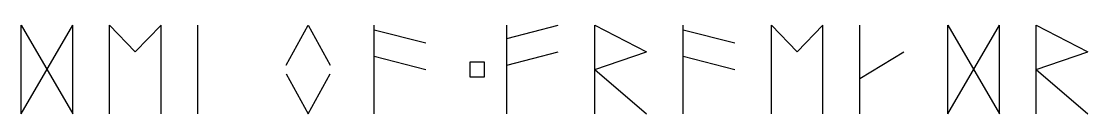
# Model space of a CAD drawing. Header units: millimetres. Extents: x -37 to 35.5, y -3 to 3.
import ezdxf

# ---------------------------------------------------------------- set-up
doc = ezdxf.new("R2010")
doc.units = ezdxf.units.MM

msp = doc.modelspace()

# ---------------------------------------------------------------- linework, layer by layer
for points in [[(-37, -3), (-37, 3)], [(-37, -3), (-33.5, 3)], [(-37, 3), (-33.5, -3)], [(-33.5, -3), (-33.5, 3)], [(-31, -3), (-31, 3)], [(-31, 3), (-29.25, 1.2), (-27.5, 3)], [(-27.5, -3), (-27.5, 3)], [(-25, -3), (-25, 3)], [(-19, 0.3), (-17.5, 3), (-16, 0.3)], [(-13, -3), (-13, 3)], [(-4, -3), (-4, 3)], [(-4, 2.1), (-0.5, 3)], [(2, -3), (2, 3)], [(2, 3), (5.5, 1.2)], [(8, -3), (8, 3)], [(14, -3), (14, 3)], [(14, 3), (15.75, 1.2), (17.5, 3)], [(17.5, -3), (17.5, 3)], [(20, -3), (20, 3)], [(26, -3), (26, 3)], [(26, -3), (29.5, 3)], [(26, 3), (29.5, -3)], [(29.5, -3), (29.5, 3)], [(32, -3), (32, 3)], [(32, 3), (35.5, 1.2)], [(-13, 2.7), (-9.5, 1.8)], [(8, 2.7), (11.5, 1.8)], [(-13, 0.9), (-9.5, 0)], [(-4, 0.3), (-0.5, 1.2)], [(2, 0), (5.5, 1.2)], [(8, 0.9), (11.5, 0)], [(20, -0.6), (23, 1.2)], [(32, 0), (35.5, 1.2)], [(2, 0), (5.5, -3)], [(32, 0), (35.5, -3)], [(-19, -0.3), (-17.5, -3), (-16, -0.3)]]:
    msp.add_lwpolyline(points)
msp.add_lwpolyline([(-6.5, -0.5), (-5.5, -0.5), (-5.5, 0.5), (-6.5, 0.5)], close=True)

doc.saveas('drawing.dxf')
